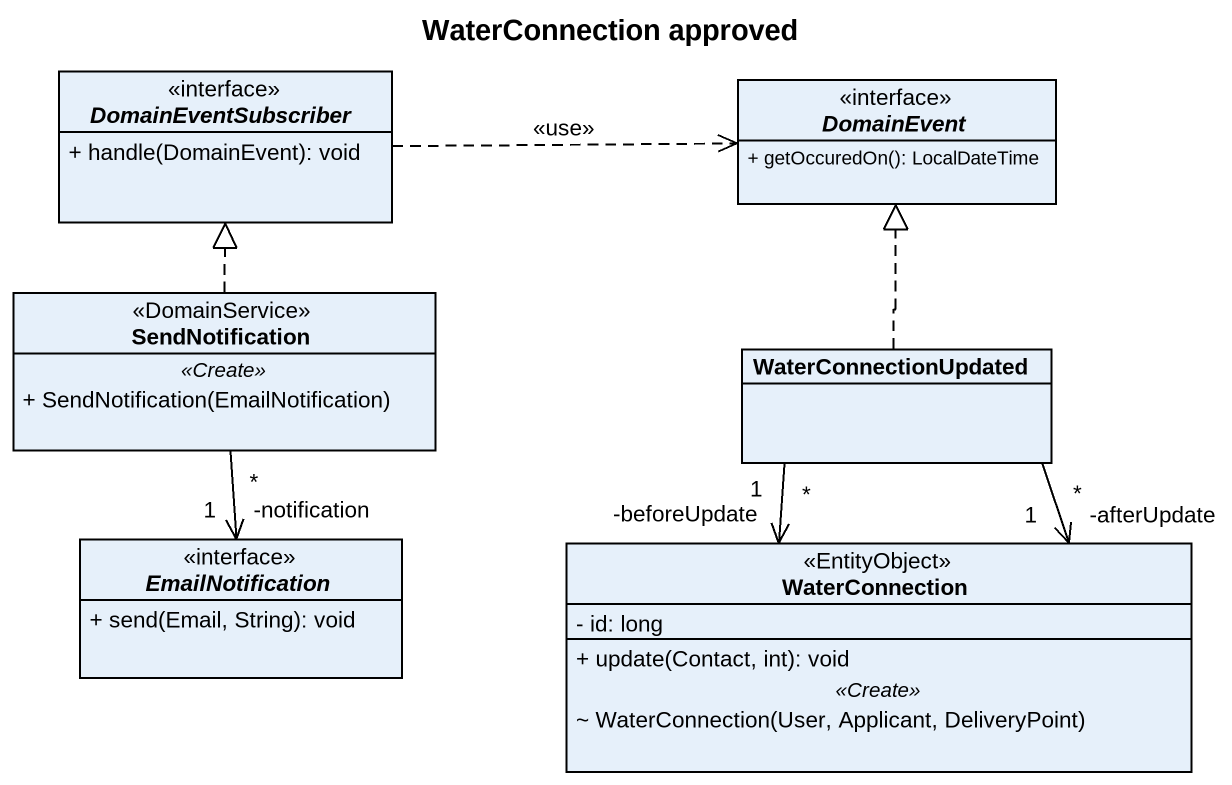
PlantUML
@startuml
title WaterConnection approved
hide circle
hide empty members
skinparam classAttributeIconSize 0
interface DomainEventSubscriber {
  + handle(DomainEvent): void
}
interface DomainEvent {
  + getOccuredOn(): LocalDateTime
}
class SendNotification <<DomainService>> {
  .. <<Create>> ..
  + SendNotification(EmailNotification)
}
class WaterConnectionUpdated
interface EmailNotification {
  + send(Email, String): void
}
class WaterConnection <<EntityObject>> {
  - id: long
  --
  + update(Contact, int): void
  .. <<Create>> ..
  ~ WaterConnection(User, Applicant, DeliveryPoint)
}
DomainEventSubscriber .right.> DomainEvent : <<use>>
SendNotification .up.|> DomainEventSubscriber
SendNotification "*" --> "-notification\n1" EmailNotification
WaterConnectionUpdated .up.|> DomainEvent
WaterConnectionUpdated "*" --> "-afterUpdate\n1" WaterConnection
WaterConnectionUpdated "*" --> "-beforeUpdate\n1" WaterConnection
@enduml
